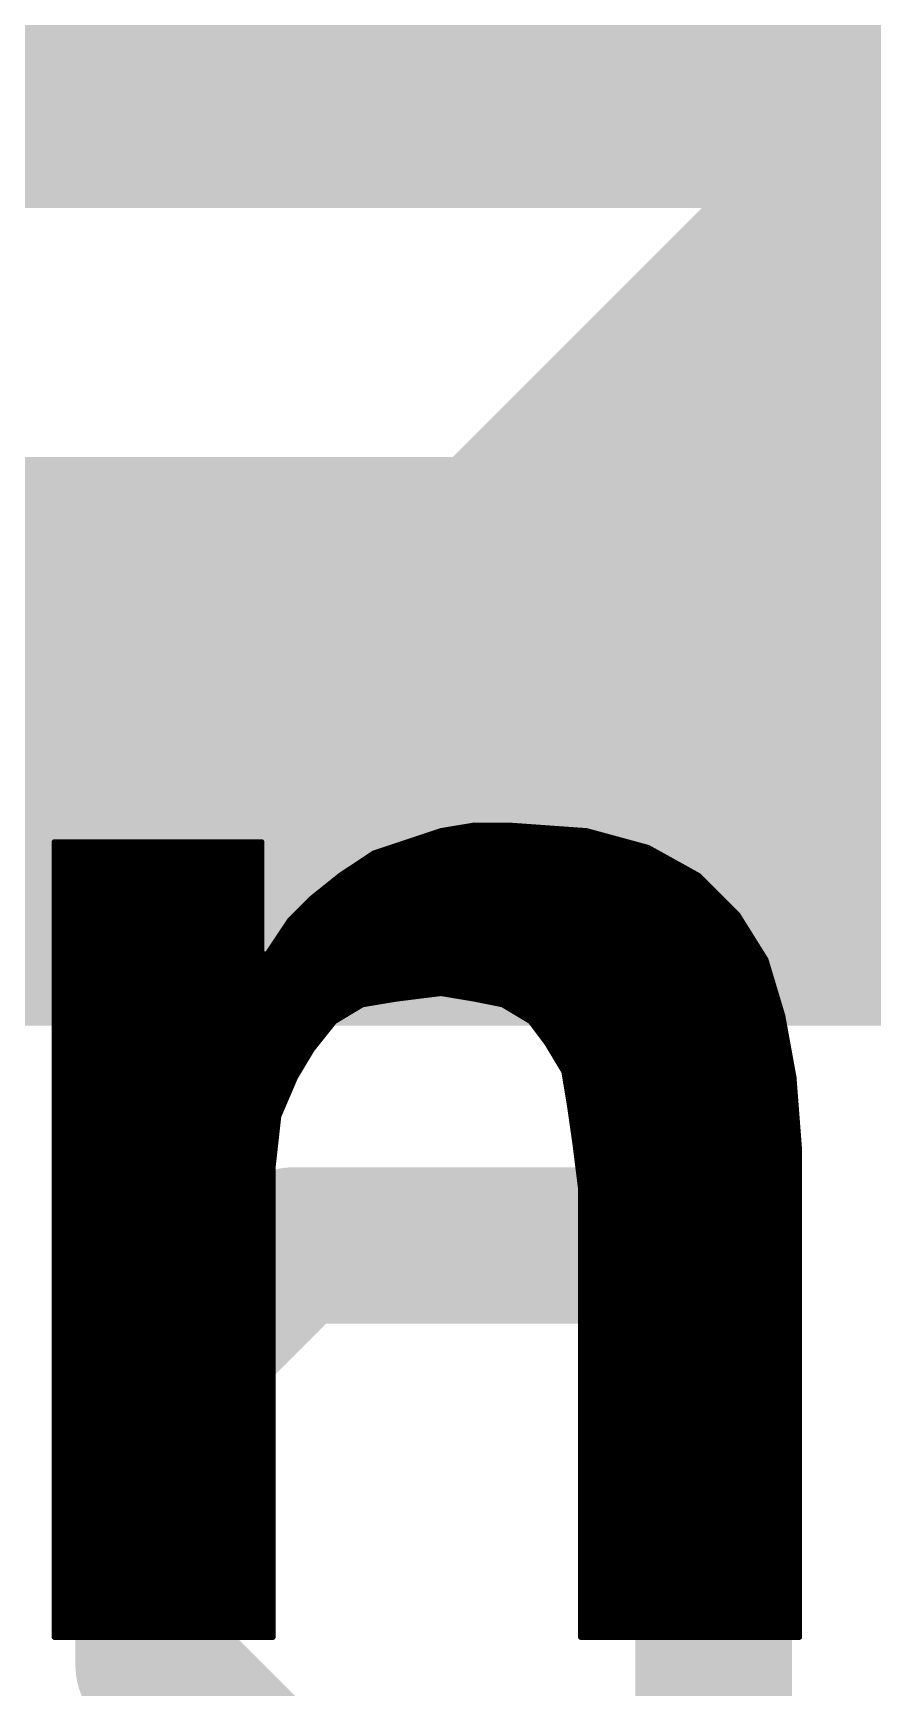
# Model space of a CAD drawing. Extents: x -27 to 80, y -18 to 25.
# Drawn here: x 26.98 to 28.479, y 7.199 to 10.155 of the extents above; entities that cross this region are included whole.
import ezdxf

# ---------------------------------------------------------------- set-up
doc = ezdxf.new("R2010")
doc.units = 0
for name, color, linetype in [('1', 12, 'CONTINUOUS'), ('16', 132, 'CONTINUOUS'), ('21', 41, 'CONTINUOUS'), ('22', 40, 'CONTINUOUS'), ('51', 53, 'CONTINUOUS')]:
    doc.layers.add(name, color=color, linetype=linetype)

msp = doc.modelspace()

# ---------------------------------------------------------------- linework, layer by layer
at = {"layer": '1', "const_width": 1.016}
msp.add_lwpolyline([(33.1, 8.89), (24.765, 8.89)], dxfattribs=at)
at = {"layer": '16', "const_width": 1.016}
for points in [[(30.48, 11.43), (27.94, 8.89)], [(27.94, 8.89), (21.59, 8.89)]]:
    msp.add_lwpolyline(points, dxfattribs=at)
at = {"layer": '16', "const_width": 0.508}
for points in [[(27.94, 8.636, 1), (27.94, 9.144)], [(27.7604, 9.0696, 1), (28.1196, 8.7104)]]:
    msp.add_lwpolyline(points, format="xyb", dxfattribs=at)
at = {"layer": '21', "const_width": 0.01}
for points in [[(27.648, 8.71), (27.708, 8.73)], [(27.678, 8.72), (28.0047, 8.72)], [(27.708, 8.73), (27.768, 8.74)], [(27.708, 8.73), (27.968, 8.73)], [(27.768, 8.74), (27.828, 8.74)], [(27.828, 8.74), (27.968, 8.73)], [(27.968, 8.73), (28.078, 8.7)], [(27.018, 8.71), (27.388, 8.71)], [(27.018, 8.53), (27.018, 8.71)], [(27.018, 8.7), (27.388, 8.7)], [(27.018, 8.69), (27.388, 8.69)], [(27.388, 8.71), (27.388, 8.51)], [(27.528, 8.65), (27.588, 8.69)], [(27.588, 8.69), (27.648, 8.71)], [(27.588, 8.69), (28.096, 8.69)], [(27.618, 8.7), (28.078, 8.7)], [(27.648, 8.71), (28.0413, 8.71)], [(28.078, 8.7), (28.168, 8.65)], [(27.018, 8.68), (27.388, 8.68)], [(27.018, 8.67), (27.388, 8.67)], [(27.018, 8.66), (27.388, 8.66)], [(27.543, 8.66), (28.15, 8.66)], [(27.558, 8.67), (28.132, 8.67)], [(27.573, 8.68), (28.114, 8.68)], [(27.018, 8.65), (27.388, 8.65)], [(27.018, 8.64), (27.388, 8.64)], [(27.018, 8.63), (27.388, 8.63)], [(27.478, 8.61), (27.528, 8.65)], [(27.503, 8.63), (28.188, 8.63)], [(27.5155, 8.64), (28.178, 8.64)], [(27.528, 8.65), (28.168, 8.65)], [(28.168, 8.65), (28.238, 8.58)], [(27.018, 8.62), (27.388, 8.62)], [(27.018, 8.61), (27.388, 8.61)], [(27.018, 8.6), (27.388, 8.6)], [(27.438, 8.57), (27.478, 8.61)], [(27.468, 8.6), (28.218, 8.6)], [(27.478, 8.61), (28.208, 8.61)], [(27.4905, 8.62), (28.198, 8.62)], [(27.018, 8.59), (27.388, 8.59)], [(27.018, 8.58), (27.388, 8.58)], [(27.018, 8.57), (27.388, 8.57)], [(27.398, 8.51), (27.438, 8.57)], [(27.438, 8.57), (28.2443, 8.57)], [(27.448, 8.58), (28.238, 8.58)], [(27.458, 8.59), (28.228, 8.59)], [(28.238, 8.58), (28.288, 8.5)], [(27.018, 8.56), (27.388, 8.56)], [(27.018, 8.55), (27.388, 8.55)], [(27.018, 8.54), (27.388, 8.54)], [(27.418, 8.54), (28.263, 8.54)], [(27.4247, 8.55), (28.2568, 8.55)], [(27.4313, 8.56), (28.2505, 8.56)], [(27.018, 7.29), (27.018, 8.53)], [(27.018, 8.53), (27.388, 8.53)], [(27.018, 8.52), (27.388, 8.52)], [(27.018, 8.51), (27.388, 8.51)], [(27.388, 8.51), (27.398, 8.51)], [(27.398, 8.51), (28.2818, 8.51)], [(27.4047, 8.52), (28.2755, 8.52)], [(27.4113, 8.53), (28.2693, 8.53)], [(27.018, 8.5), (28.288, 8.5)], [(27.018, 8.49), (28.291, 8.49)], [(27.018, 8.48), (28.294, 8.48)], [(28.288, 8.5), (28.318, 8.4)], [(27.018, 8.47), (28.297, 8.47)], [(27.018, 8.46), (28.3, 8.46)], [(27.018, 8.45), (28.303, 8.45)], [(27.018, 8.44), (28.306, 8.44)], [(27.018, 8.43), (27.628, 8.43)], [(27.018, 8.42), (27.568, 8.42)], [(27.568, 8.42), (27.518, 8.39)], [(27.628, 8.43), (27.568, 8.42)], [(27.708, 8.44), (27.628, 8.43)], [(27.768, 8.43), (27.708, 8.44)], [(27.818, 8.42), (27.768, 8.43)], [(27.768, 8.43), (28.309, 8.43)], [(27.868, 8.39), (27.818, 8.42)], [(27.818, 8.42), (28.312, 8.42)], [(27.018, 8.41), (27.5513, 8.41)], [(27.018, 8.4), (27.5347, 8.4)], [(27.018, 8.39), (27.518, 8.39)], [(27.518, 8.39), (27.478, 8.34)], [(27.8347, 8.41), (28.315, 8.41)], [(27.8513, 8.4), (28.318, 8.4)], [(27.898, 8.35), (27.868, 8.39)], [(27.868, 8.39), (28.3198, 8.39)], [(28.318, 8.4), (28.338, 8.29)], [(27.018, 8.38), (27.51, 8.38)], [(27.018, 8.37), (27.502, 8.37)], [(27.018, 8.36), (27.494, 8.36)], [(27.8755, 8.38), (28.3216, 8.38)], [(27.883, 8.37), (28.3235, 8.37)], [(27.8905, 8.36), (28.3253, 8.36)], [(27.018, 8.35), (27.486, 8.35)], [(27.018, 8.34), (27.478, 8.34)], [(27.478, 8.34), (27.448, 8.29)], [(27.928, 8.3), (27.898, 8.35)], [(27.898, 8.35), (28.3271, 8.35)], [(27.904, 8.34), (28.3289, 8.34)], [(27.018, 8.33), (27.472, 8.33)], [(27.018, 8.32), (27.466, 8.32)], [(27.018, 8.31), (27.46, 8.31)], [(27.91, 8.33), (28.3307, 8.33)], [(27.916, 8.32), (28.3325, 8.32)], [(27.922, 8.31), (28.3344, 8.31)], [(27.018, 8.3), (27.454, 8.3)], [(27.018, 8.29), (27.448, 8.29)], [(27.018, 8.28), (27.4437, 8.28)], [(27.448, 8.29), (27.418, 8.22)], [(27.938, 8.24), (27.928, 8.3)], [(27.928, 8.3), (28.3362, 8.3)], [(27.9297, 8.29), (28.338, 8.29)], [(27.9313, 8.28), (28.3388, 8.28)], [(28.338, 8.29), (28.348, 8.16)], [(27.018, 8.27), (27.4394, 8.27)], [(27.018, 8.26), (27.4351, 8.26)], [(27.018, 8.25), (27.4309, 8.25)], [(27.933, 8.27), (28.3395, 8.27)], [(27.9347, 8.26), (28.3403, 8.26)], [(27.9363, 8.25), (28.3411, 8.25)], [(27.018, 8.24), (27.4266, 8.24)], [(27.018, 8.23), (27.4223, 8.23)], [(27.018, 8.22), (27.418, 8.22)], [(27.418, 8.22), (27.408, 8.13)], [(27.948, 8.17), (27.938, 8.24)], [(27.938, 8.24), (28.3418, 8.24)], [(27.9394, 8.23), (28.3426, 8.23)], [(27.9409, 8.22), (28.3434, 8.22)], [(27.018, 8.21), (27.4169, 8.21)], [(27.018, 8.2), (27.4158, 8.2)], [(27.018, 8.19), (27.4147, 8.19)], [(27.9423, 8.21), (28.3442, 8.21)], [(27.9437, 8.2), (28.3449, 8.2)], [(27.9451, 8.19), (28.3457, 8.19)], [(27.018, 8.18), (27.4136, 8.18)], [(27.018, 8.17), (27.4124, 8.17)], [(27.018, 8.16), (27.4113, 8.16)], [(27.9466, 8.18), (28.3465, 8.18)], [(27.958, 8.09), (27.948, 8.17)], [(27.948, 8.17), (28.3472, 8.17)], [(27.9493, 8.16), (28.348, 8.16)], [(28.348, 8.16), (28.348, 7.29)], [(27.018, 8.15), (27.4102, 8.15)], [(27.018, 8.14), (27.4091, 8.14)], [(27.018, 8.13), (27.408, 8.13)], [(27.408, 8.13), (27.408, 7.29)], [(27.9505, 8.15), (28.348, 8.15)], [(27.9518, 8.14), (28.348, 8.14)], [(27.953, 8.13), (28.348, 8.13)], [(27.018, 8.12), (27.408, 8.12)], [(27.018, 8.11), (27.408, 8.11)], [(27.018, 8.1), (27.408, 8.1)], [(27.9543, 8.12), (28.348, 8.12)], [(27.9555, 8.11), (28.348, 8.11)], [(27.9568, 8.1), (28.348, 8.1)], [(27.018, 8.09), (27.408, 8.09)], [(27.018, 8.08), (27.408, 8.08)], [(27.018, 8.07), (27.408, 8.07)], [(27.958, 7.29), (27.958, 8.09)], [(27.958, 8.09), (28.348, 8.09)], [(27.958, 8.08), (28.348, 8.08)], [(27.958, 8.07), (28.348, 8.07)], [(27.018, 8.06), (27.408, 8.06)], [(27.018, 8.05), (27.408, 8.05)], [(27.018, 8.04), (27.408, 8.04)], [(27.958, 8.06), (28.348, 8.06)], [(27.958, 8.05), (28.348, 8.05)], [(27.958, 8.04), (28.348, 8.04)], [(27.018, 8.03), (27.408, 8.03)], [(27.018, 8.02), (27.408, 8.02)], [(27.018, 8.01), (27.408, 8.01)], [(27.958, 8.03), (28.348, 8.03)], [(27.958, 8.02), (28.348, 8.02)], [(27.958, 8.01), (28.348, 8.01)], [(27.018, 8), (27.408, 8)], [(27.018, 7.99), (27.408, 7.99)], [(27.018, 7.98), (27.408, 7.98)], [(27.958, 8), (28.348, 8)], [(27.958, 7.99), (28.348, 7.99)], [(27.958, 7.98), (28.348, 7.98)], [(27.018, 7.97), (27.408, 7.97)], [(27.018, 7.96), (27.408, 7.96)], [(27.018, 7.95), (27.408, 7.95)], [(27.958, 7.97), (28.348, 7.97)], [(27.958, 7.96), (28.348, 7.96)], [(27.958, 7.95), (28.348, 7.95)], [(27.018, 7.94), (27.408, 7.94)], [(27.018, 7.93), (27.408, 7.93)], [(27.018, 7.92), (27.408, 7.92)], [(27.958, 7.94), (28.348, 7.94)], [(27.958, 7.93), (28.348, 7.93)], [(27.958, 7.92), (28.348, 7.92)], [(27.018, 7.91), (27.408, 7.91)], [(27.018, 7.9), (27.408, 7.9)], [(27.018, 7.89), (27.408, 7.89)], [(27.958, 7.91), (28.348, 7.91)], [(27.958, 7.9), (28.348, 7.9)], [(27.958, 7.89), (28.348, 7.89)], [(27.018, 7.88), (27.408, 7.88)], [(27.018, 7.87), (27.408, 7.87)], [(27.018, 7.86), (27.408, 7.86)], [(27.958, 7.88), (28.348, 7.88)], [(27.958, 7.87), (28.348, 7.87)], [(27.958, 7.86), (28.348, 7.86)], [(27.018, 7.85), (27.408, 7.85)], [(27.018, 7.84), (27.408, 7.84)], [(27.018, 7.83), (27.408, 7.83)], [(27.958, 7.85), (28.348, 7.85)], [(27.958, 7.84), (28.348, 7.84)], [(27.958, 7.83), (28.348, 7.83)], [(27.018, 7.82), (27.408, 7.82)], [(27.018, 7.81), (27.408, 7.81)], [(27.018, 7.8), (27.408, 7.8)], [(27.958, 7.82), (28.348, 7.82)], [(27.958, 7.81), (28.348, 7.81)], [(27.958, 7.8), (28.348, 7.8)], [(27.018, 7.79), (27.408, 7.79)], [(27.018, 7.78), (27.408, 7.78)], [(27.018, 7.77), (27.408, 7.77)], [(27.958, 7.79), (28.348, 7.79)], [(27.958, 7.78), (28.348, 7.78)], [(27.958, 7.77), (28.348, 7.77)], [(27.018, 7.76), (27.408, 7.76)], [(27.018, 7.75), (27.408, 7.75)], [(27.018, 7.74), (27.408, 7.74)], [(27.958, 7.76), (28.348, 7.76)], [(27.958, 7.75), (28.348, 7.75)], [(27.958, 7.74), (28.348, 7.74)], [(27.018, 7.73), (27.408, 7.73)], [(27.018, 7.72), (27.408, 7.72)], [(27.018, 7.71), (27.408, 7.71)], [(27.958, 7.73), (28.348, 7.73)], [(27.958, 7.72), (28.348, 7.72)], [(27.958, 7.71), (28.348, 7.71)], [(27.018, 7.7), (27.408, 7.7)], [(27.018, 7.69), (27.408, 7.69)], [(27.018, 7.68), (27.408, 7.68)], [(27.958, 7.7), (28.348, 7.7)], [(27.958, 7.69), (28.348, 7.69)], [(27.958, 7.68), (28.348, 7.68)], [(27.018, 7.67), (27.408, 7.67)], [(27.018, 7.66), (27.408, 7.66)], [(27.958, 7.67), (28.348, 7.67)], [(27.958, 7.66), (28.348, 7.66)], [(27.018, 7.65), (27.408, 7.65)], [(27.018, 7.64), (27.408, 7.64)], [(27.018, 7.63), (27.408, 7.63)], [(27.958, 7.65), (28.348, 7.65)], [(27.958, 7.64), (28.348, 7.64)], [(27.958, 7.63), (28.348, 7.63)], [(27.018, 7.62), (27.408, 7.62)], [(27.018, 7.61), (27.408, 7.61)], [(27.018, 7.6), (27.408, 7.6)], [(27.958, 7.62), (28.348, 7.62)], [(27.958, 7.61), (28.348, 7.61)], [(27.958, 7.6), (28.348, 7.6)], [(27.018, 7.59), (27.408, 7.59)], [(27.018, 7.58), (27.408, 7.58)], [(27.018, 7.57), (27.408, 7.57)], [(27.958, 7.59), (28.348, 7.59)], [(27.958, 7.58), (28.348, 7.58)], [(27.958, 7.57), (28.348, 7.57)], [(27.018, 7.56), (27.408, 7.56)], [(27.018, 7.55), (27.408, 7.55)], [(27.018, 7.54), (27.408, 7.54)], [(27.958, 7.56), (28.348, 7.56)], [(27.958, 7.55), (28.348, 7.55)], [(27.958, 7.54), (28.348, 7.54)], [(27.018, 7.53), (27.408, 7.53)], [(27.018, 7.52), (27.408, 7.52)], [(27.018, 7.51), (27.408, 7.51)], [(27.958, 7.53), (28.348, 7.53)], [(27.958, 7.52), (28.348, 7.52)], [(27.958, 7.51), (28.348, 7.51)], [(27.018, 7.5), (27.408, 7.5)], [(27.018, 7.49), (27.408, 7.49)], [(27.018, 7.48), (27.408, 7.48)], [(27.958, 7.5), (28.348, 7.5)], [(27.958, 7.49), (28.348, 7.49)], [(27.958, 7.48), (28.348, 7.48)], [(27.018, 7.47), (27.408, 7.47)], [(27.018, 7.46), (27.408, 7.46)], [(27.018, 7.45), (27.408, 7.45)], [(27.958, 7.47), (28.348, 7.47)], [(27.958, 7.46), (28.348, 7.46)], [(27.958, 7.45), (28.348, 7.45)], [(27.018, 7.44), (27.408, 7.44)], [(27.018, 7.43), (27.408, 7.43)], [(27.018, 7.42), (27.408, 7.42)], [(27.958, 7.44), (28.348, 7.44)], [(27.958, 7.43), (28.348, 7.43)], [(27.958, 7.42), (28.348, 7.42)], [(27.018, 7.41), (27.408, 7.41)], [(27.018, 7.4), (27.408, 7.4)], [(27.018, 7.39), (27.408, 7.39)], [(27.958, 7.41), (28.348, 7.41)], [(27.958, 7.4), (28.348, 7.4)], [(27.958, 7.39), (28.348, 7.39)], [(27.018, 7.38), (27.408, 7.38)], [(27.018, 7.37), (27.408, 7.37)], [(27.018, 7.36), (27.408, 7.36)], [(27.958, 7.38), (28.348, 7.38)], [(27.958, 7.37), (28.348, 7.37)], [(27.958, 7.36), (28.348, 7.36)], [(27.018, 7.35), (27.408, 7.35)], [(27.018, 7.34), (27.408, 7.34)], [(27.018, 7.33), (27.408, 7.33)], [(27.958, 7.35), (28.348, 7.35)], [(27.958, 7.34), (28.348, 7.34)], [(27.958, 7.33), (28.348, 7.33)], [(27.018, 7.32), (27.408, 7.32)], [(27.018, 7.31), (27.408, 7.31)], [(27.018, 7.3), (27.408, 7.3)], [(27.958, 7.32), (28.348, 7.32)], [(27.958, 7.31), (28.348, 7.31)], [(27.958, 7.3), (28.348, 7.3)], [(27.408, 7.29), (27.018, 7.29)], [(27.018, 7.29), (27.408, 7.29)], [(28.348, 7.29), (27.958, 7.29)], [(27.958, 7.29), (28.348, 7.29)]]:
    msp.add_lwpolyline(points, dxfattribs=at)
at = {"layer": '21', "const_width": 0.005}
for points in [[(27.678, 8.7225, 1), (27.678, 8.7175)], [(27.7076, 8.7325, 1), (27.7084, 8.7275)], [(27.708, 8.7325, 1), (27.708, 8.7275)], [(27.7088, 8.7276, 1), (27.7072, 8.7324)], [(27.768, 8.7425, 1), (27.768, 8.7375)], [(27.7684, 8.7375, 1), (27.7676, 8.7425)], [(27.8282, 8.7425, 1), (27.8278, 8.7375)], [(27.828, 8.7375, 1), (27.828, 8.7425)], [(27.9687, 8.7324, 1), (27.9673, 8.7276)], [(27.9678, 8.7275, 1), (27.9682, 8.7325)], [(27.968, 8.7275, 1), (27.968, 8.7325)], [(28.0047, 8.7175, 1), (28.0047, 8.7225)], [(27.018, 8.7125, 1), (27.018, 8.7075)], [(27.0205, 8.71, 1), (27.0155, 8.71)], [(27.018, 8.7025, 1), (27.018, 8.6975)], [(27.018, 8.6925, 1), (27.018, 8.6875)], [(27.3905, 8.71, 1), (27.3855, 8.71)], [(27.388, 8.7075, 1), (27.388, 8.7125)], [(27.388, 8.6975, 1), (27.388, 8.7025)], [(27.388, 8.6875, 1), (27.388, 8.6925)], [(27.588, 8.6925, 1), (27.588, 8.6875)], [(27.5872, 8.6924, 1), (27.5888, 8.6876)], [(27.5894, 8.6879, 1), (27.5866, 8.6921)], [(27.618, 8.7025, 1), (27.618, 8.6975)], [(27.648, 8.7125, 1), (27.648, 8.7075)], [(27.6472, 8.7124, 1), (27.6488, 8.7076)], [(27.6488, 8.7076, 1), (27.6472, 8.7124)], [(28.0413, 8.7075, 1), (28.0413, 8.7125)], [(28.0792, 8.7022, 1), (28.0768, 8.6978)], [(28.0773, 8.6976, 1), (28.0787, 8.7024)], [(28.078, 8.6975, 1), (28.078, 8.7025)], [(28.096, 8.6875, 1), (28.096, 8.6925)], [(27.018, 8.6825, 1), (27.018, 8.6775)], [(27.018, 8.6725, 1), (27.018, 8.6675)], [(27.018, 8.6625, 1), (27.018, 8.6575)], [(27.388, 8.6775, 1), (27.388, 8.6825)], [(27.388, 8.6675, 1), (27.388, 8.6725)], [(27.388, 8.6575, 1), (27.388, 8.6625)], [(27.543, 8.6625, 1), (27.543, 8.6575)], [(27.558, 8.6725, 1), (27.558, 8.6675)], [(27.573, 8.6825, 1), (27.573, 8.6775)], [(28.114, 8.6775, 1), (28.114, 8.6825)], [(28.132, 8.6675, 1), (28.132, 8.6725)], [(28.15, 8.6575, 1), (28.15, 8.6625)], [(27.018, 8.6525, 1), (27.018, 8.6475)], [(27.018, 8.6425, 1), (27.018, 8.6375)], [(27.018, 8.6325, 1), (27.018, 8.6275)], [(27.388, 8.6475, 1), (27.388, 8.6525)], [(27.388, 8.6375, 1), (27.388, 8.6425)], [(27.388, 8.6275, 1), (27.388, 8.6325)], [(27.503, 8.6325, 1), (27.503, 8.6275)], [(27.5155, 8.6425, 1), (27.5155, 8.6375)], [(27.528, 8.6525, 1), (27.528, 8.6475)], [(27.5266, 8.6521, 1), (27.5294, 8.6479)], [(27.5296, 8.648, 1), (27.5264, 8.652)], [(28.1698, 8.6518, 1), (28.1662, 8.6482)], [(28.1668, 8.6478, 1), (28.1692, 8.6522)], [(28.168, 8.6475, 1), (28.168, 8.6525)], [(28.178, 8.6375, 1), (28.178, 8.6425)], [(28.188, 8.6275, 1), (28.188, 8.6325)], [(27.018, 8.6225, 1), (27.018, 8.6175)], [(27.018, 8.6125, 1), (27.018, 8.6075)], [(27.018, 8.6025, 1), (27.018, 8.5975)], [(27.388, 8.6175, 1), (27.388, 8.6225)], [(27.388, 8.6075, 1), (27.388, 8.6125)], [(27.388, 8.5975, 1), (27.388, 8.6025)], [(27.468, 8.6025, 1), (27.468, 8.5975)], [(27.4764, 8.612, 1), (27.4796, 8.608)], [(27.478, 8.6125, 1), (27.478, 8.6075)], [(27.4798, 8.6082, 1), (27.4762, 8.6118)], [(27.4905, 8.6225, 1), (27.4905, 8.6175)], [(28.198, 8.6175, 1), (28.198, 8.6225)], [(28.208, 8.6075, 1), (28.208, 8.6125)], [(28.218, 8.5975, 1), (28.218, 8.6025)], [(27.018, 8.5925, 1), (27.018, 8.5875)], [(27.018, 8.5825, 1), (27.018, 8.5775)], [(27.018, 8.5725, 1), (27.018, 8.5675)], [(27.388, 8.5875, 1), (27.388, 8.5925)], [(27.388, 8.5775, 1), (27.388, 8.5825)], [(27.388, 8.5675, 1), (27.388, 8.5725)], [(27.438, 8.5725, 1), (27.438, 8.5675)], [(27.4362, 8.5718, 1), (27.4398, 8.5682)], [(27.4401, 8.5686, 1), (27.4359, 8.5714)], [(27.448, 8.5825, 1), (27.448, 8.5775)], [(27.458, 8.5925, 1), (27.458, 8.5875)], [(28.228, 8.5875, 1), (28.228, 8.5925)], [(28.2401, 8.5813, 1), (28.2359, 8.5787)], [(28.2362, 8.5782, 1), (28.2398, 8.5818)], [(28.238, 8.5775, 1), (28.238, 8.5825)], [(28.2443, 8.5675, 1), (28.2443, 8.5725)], [(27.018, 8.5625, 1), (27.018, 8.5575)], [(27.018, 8.5525, 1), (27.018, 8.5475)], [(27.018, 8.5425, 1), (27.018, 8.5375)], [(27.388, 8.5575, 1), (27.388, 8.5625)], [(27.388, 8.5475, 1), (27.388, 8.5525)], [(27.388, 8.5375, 1), (27.388, 8.5425)], [(27.418, 8.5425, 1), (27.418, 8.5375)], [(27.4247, 8.5525, 1), (27.4247, 8.5475)], [(27.4313, 8.5625, 1), (27.4313, 8.5575)], [(28.2505, 8.5575, 1), (28.2505, 8.5625)], [(28.2568, 8.5475, 1), (28.2568, 8.5525)], [(28.263, 8.5375, 1), (28.263, 8.5425)], [(27.0205, 8.53, 1), (27.0155, 8.53)], [(27.018, 8.5325, 1), (27.018, 8.5275)], [(27.0155, 8.53, 1), (27.0205, 8.53)], [(27.018, 8.5225, 1), (27.018, 8.5175)], [(27.018, 8.5125, 1), (27.018, 8.5075)], [(27.388, 8.5125, 1), (27.388, 8.5075)], [(27.3855, 8.51, 1), (27.3905, 8.51)], [(27.388, 8.5275, 1), (27.388, 8.5325)], [(27.388, 8.5175, 1), (27.388, 8.5225)], [(27.388, 8.5075, 1), (27.388, 8.5125)], [(27.398, 8.5125, 1), (27.398, 8.5075)], [(27.3959, 8.5114, 1), (27.4001, 8.5086)], [(27.398, 8.5075, 1), (27.398, 8.5125)], [(27.4047, 8.5225, 1), (27.4047, 8.5175)], [(27.4113, 8.5325, 1), (27.4113, 8.5275)], [(28.2693, 8.5275, 1), (28.2693, 8.5325)], [(28.2755, 8.5175, 1), (28.2755, 8.5225)], [(28.2818, 8.5075, 1), (28.2818, 8.5125)], [(27.018, 8.5025, 1), (27.018, 8.4975)], [(27.018, 8.4925, 1), (27.018, 8.4875)], [(27.018, 8.4825, 1), (27.018, 8.4775)], [(28.2904, 8.5007, 1), (28.2856, 8.4993)], [(28.2859, 8.4987, 1), (28.2901, 8.5013)], [(28.288, 8.4975, 1), (28.288, 8.5025)], [(28.291, 8.4875, 1), (28.291, 8.4925)], [(28.294, 8.4775, 1), (28.294, 8.4825)], [(27.018, 8.4725, 1), (27.018, 8.4675)], [(27.018, 8.4625, 1), (27.018, 8.4575)], [(27.018, 8.4525, 1), (27.018, 8.4475)], [(28.297, 8.4675, 1), (28.297, 8.4725)], [(28.3, 8.4575, 1), (28.3, 8.4625)], [(28.303, 8.4475, 1), (28.303, 8.4525)], [(27.018, 8.4425, 1), (27.018, 8.4375)], [(27.018, 8.4325, 1), (27.018, 8.4275)], [(27.018, 8.4225, 1), (27.018, 8.4175)], [(27.5676, 8.4225, 1), (27.5684, 8.4175)], [(27.5693, 8.4179, 1), (27.5667, 8.4221)], [(27.568, 8.4175, 1), (27.568, 8.4225)], [(27.6277, 8.4325, 1), (27.6283, 8.4275)], [(27.6284, 8.4275, 1), (27.6276, 8.4325)], [(27.628, 8.4275, 1), (27.628, 8.4325)], [(27.7084, 8.4425, 1), (27.7076, 8.4375)], [(27.7083, 8.4375, 1), (27.7077, 8.4425)], [(27.7685, 8.4325, 1), (27.7675, 8.4275)], [(27.768, 8.4325, 1), (27.768, 8.4275)], [(27.7676, 8.4275, 1), (27.7684, 8.4325)], [(27.8193, 8.4221, 1), (27.8167, 8.4179)], [(27.818, 8.4225, 1), (27.818, 8.4175)], [(27.8175, 8.4175, 1), (27.8185, 8.4225)], [(28.306, 8.4375, 1), (28.306, 8.4425)], [(28.309, 8.4275, 1), (28.309, 8.4325)], [(28.312, 8.4175, 1), (28.312, 8.4225)], [(27.018, 8.4125, 1), (27.018, 8.4075)], [(27.018, 8.4025, 1), (27.018, 8.3975)], [(27.018, 8.3925, 1), (27.018, 8.3875)], [(27.5167, 8.3921, 1), (27.5193, 8.3879)], [(27.52, 8.3884, 1), (27.516, 8.3916)], [(27.518, 8.3875, 1), (27.518, 8.3925)], [(27.5347, 8.3975, 1), (27.5347, 8.4025)], [(27.5513, 8.4075, 1), (27.5513, 8.4125)], [(27.8347, 8.4125, 1), (27.8347, 8.4075)], [(27.8513, 8.4025, 1), (27.8513, 8.3975)], [(27.87, 8.3915, 1), (27.866, 8.3885)], [(27.868, 8.3925, 1), (27.868, 8.3875)], [(27.8667, 8.3879, 1), (27.8693, 8.3921)], [(28.315, 8.4075, 1), (28.315, 8.4125)], [(28.3205, 8.4004, 1), (28.3155, 8.3996)], [(28.3156, 8.3993, 1), (28.3204, 8.4007)], [(28.318, 8.3975, 1), (28.318, 8.4025)], [(28.3198, 8.3875, 1), (28.3198, 8.3925)], [(27.018, 8.3825, 1), (27.018, 8.3775)], [(27.018, 8.3725, 1), (27.018, 8.3675)], [(27.018, 8.3625, 1), (27.018, 8.3575)], [(27.494, 8.3575, 1), (27.494, 8.3625)], [(27.502, 8.3675, 1), (27.502, 8.3725)], [(27.51, 8.3775, 1), (27.51, 8.3825)], [(27.8755, 8.3825, 1), (27.8755, 8.3775)], [(27.883, 8.3725, 1), (27.883, 8.3675)], [(27.8905, 8.3625, 1), (27.8905, 8.3575)], [(28.3216, 8.3775, 1), (28.3216, 8.3825)], [(28.3235, 8.3675, 1), (28.3235, 8.3725)], [(28.3253, 8.3575, 1), (28.3253, 8.3625)], [(27.018, 8.3525, 1), (27.018, 8.3475)], [(27.018, 8.3425, 1), (27.018, 8.3375)], [(27.476, 8.3416, 1), (27.48, 8.3384)], [(27.4801, 8.3387, 1), (27.4759, 8.3413)], [(27.478, 8.3375, 1), (27.478, 8.3425)], [(27.486, 8.3475, 1), (27.486, 8.3525)], [(27.9001, 8.3513, 1), (27.8959, 8.3487)], [(27.898, 8.3525, 1), (27.898, 8.3475)], [(27.896, 8.3485, 1), (27.9, 8.3515)], [(27.904, 8.3425, 1), (27.904, 8.3375)], [(28.3271, 8.3475, 1), (28.3271, 8.3525)], [(28.3289, 8.3375, 1), (28.3289, 8.3425)], [(27.018, 8.3325, 1), (27.018, 8.3275)], [(27.018, 8.3225, 1), (27.018, 8.3175)], [(27.018, 8.3125, 1), (27.018, 8.3075)], [(27.46, 8.3075, 1), (27.46, 8.3125)], [(27.466, 8.3175, 1), (27.466, 8.3225)], [(27.472, 8.3275, 1), (27.472, 8.3325)], [(27.91, 8.3325, 1), (27.91, 8.3275)], [(27.916, 8.3225, 1), (27.916, 8.3175)], [(27.922, 8.3125, 1), (27.922, 8.3075)], [(28.3307, 8.3275, 1), (28.3307, 8.3325)], [(28.3325, 8.3175, 1), (28.3325, 8.3225)], [(28.3344, 8.3075, 1), (28.3344, 8.3125)], [(27.018, 8.3025, 1), (27.018, 8.2975)], [(27.018, 8.2925, 1), (27.018, 8.2875)], [(27.018, 8.2825, 1), (27.018, 8.2775)], [(27.4437, 8.2775, 1), (27.4437, 8.2825)], [(27.4459, 8.2913, 1), (27.4501, 8.2887)], [(27.4503, 8.289, 1), (27.4457, 8.291)], [(27.448, 8.2875, 1), (27.448, 8.2925)], [(27.454, 8.2975, 1), (27.454, 8.3025)], [(27.9305, 8.3004, 1), (27.9255, 8.2996)], [(27.928, 8.3025, 1), (27.928, 8.2975)], [(27.9259, 8.2987, 1), (27.9301, 8.3013)], [(27.9297, 8.2925, 1), (27.9297, 8.2875)], [(27.9313, 8.2825, 1), (27.9313, 8.2775)], [(28.3405, 8.2902, 1), (28.3355, 8.2898)], [(28.3355, 8.2896, 1), (28.3405, 8.2904)], [(28.3362, 8.2975, 1), (28.3362, 8.3025)], [(28.338, 8.2875, 1), (28.338, 8.2925)], [(28.3388, 8.2775, 1), (28.3388, 8.2825)], [(27.018, 8.2725, 1), (27.018, 8.2675)], [(27.018, 8.2625, 1), (27.018, 8.2575)], [(27.018, 8.2525, 1), (27.018, 8.2475)], [(27.4309, 8.2475, 1), (27.4309, 8.2525)], [(27.4351, 8.2575, 1), (27.4351, 8.2625)], [(27.4394, 8.2675, 1), (27.4394, 8.2725)], [(27.933, 8.2725, 1), (27.933, 8.2675)], [(27.9347, 8.2625, 1), (27.9347, 8.2575)], [(27.9363, 8.2525, 1), (27.9363, 8.2475)], [(28.3395, 8.2675, 1), (28.3395, 8.2725)], [(28.3403, 8.2575, 1), (28.3403, 8.2625)], [(28.3411, 8.2475, 1), (28.3411, 8.2525)], [(27.018, 8.2425, 1), (27.018, 8.2375)], [(27.018, 8.2325, 1), (27.018, 8.2275)], [(27.018, 8.2225, 1), (27.018, 8.2175)], [(27.4205, 8.2197, 1), (27.4155, 8.2203)], [(27.4157, 8.221, 1), (27.4203, 8.219)], [(27.418, 8.2175, 1), (27.418, 8.2225)], [(27.4223, 8.2275, 1), (27.4223, 8.2325)], [(27.4266, 8.2375, 1), (27.4266, 8.2425)], [(27.9405, 8.2404, 1), (27.9355, 8.2396)], [(27.938, 8.2425, 1), (27.938, 8.2375)], [(27.9355, 8.2396, 1), (27.9405, 8.2404)], [(27.9394, 8.2325, 1), (27.9394, 8.2275)], [(27.9409, 8.2225, 1), (27.9409, 8.2175)], [(28.3418, 8.2375, 1), (28.3418, 8.2425)], [(28.3426, 8.2275, 1), (28.3426, 8.2325)], [(28.3434, 8.2175, 1), (28.3434, 8.2225)], [(27.018, 8.2125, 1), (27.018, 8.2075)], [(27.018, 8.2025, 1), (27.018, 8.1975)], [(27.018, 8.1925, 1), (27.018, 8.1875)], [(27.4147, 8.1875, 1), (27.4147, 8.1925)], [(27.4158, 8.1975, 1), (27.4158, 8.2025)], [(27.4169, 8.2075, 1), (27.4169, 8.2125)], [(27.9423, 8.2125, 1), (27.9423, 8.2075)], [(27.9437, 8.2025, 1), (27.9437, 8.1975)], [(27.9451, 8.1925, 1), (27.9451, 8.1875)], [(28.3442, 8.2075, 1), (28.3442, 8.2125)], [(28.3449, 8.1975, 1), (28.3449, 8.2025)], [(28.3457, 8.1875, 1), (28.3457, 8.1925)], [(27.018, 8.1825, 1), (27.018, 8.1775)], [(27.018, 8.1725, 1), (27.018, 8.1675)], [(27.018, 8.1625, 1), (27.018, 8.1575)], [(27.4113, 8.1575, 1), (27.4113, 8.1625)], [(27.4124, 8.1675, 1), (27.4124, 8.1725)], [(27.4136, 8.1775, 1), (27.4136, 8.1825)], [(27.9466, 8.1825, 1), (27.9466, 8.1775)], [(27.9505, 8.1703, 1), (27.9455, 8.1697)], [(27.948, 8.1725, 1), (27.948, 8.1675)], [(27.9455, 8.1696, 1), (27.9505, 8.1704)], [(27.9493, 8.1625, 1), (27.9493, 8.1575)], [(28.3505, 8.16, 1), (28.3455, 8.16)], [(28.3455, 8.1598, 1), (28.3505, 8.1602)], [(28.3465, 8.1775, 1), (28.3465, 8.1825)], [(28.3472, 8.1675, 1), (28.3472, 8.1725)], [(28.348, 8.1575, 1), (28.348, 8.1625)], [(27.018, 8.1525, 1), (27.018, 8.1475)], [(27.018, 8.1425, 1), (27.018, 8.1375)], [(27.018, 8.1325, 1), (27.018, 8.1275)], [(27.4105, 8.13, 1), (27.4055, 8.13)], [(27.4055, 8.1303, 1), (27.4105, 8.1297)], [(27.408, 8.1275, 1), (27.408, 8.1325)], [(27.4091, 8.1375, 1), (27.4091, 8.1425)], [(27.4102, 8.1475, 1), (27.4102, 8.1525)], [(27.9505, 8.1525, 1), (27.9505, 8.1475)], [(27.9518, 8.1425, 1), (27.9518, 8.1375)], [(27.953, 8.1325, 1), (27.953, 8.1275)], [(28.348, 8.1475, 1), (28.348, 8.1525)], [(28.348, 8.1375, 1), (28.348, 8.1425)], [(28.348, 8.1275, 1), (28.348, 8.1325)], [(27.018, 8.1225, 1), (27.018, 8.1175)], [(27.018, 8.1125, 1), (27.018, 8.1075)], [(27.018, 8.1025, 1), (27.018, 8.0975)], [(27.408, 8.1175, 1), (27.408, 8.1225)], [(27.408, 8.1075, 1), (27.408, 8.1125)], [(27.408, 8.0975, 1), (27.408, 8.1025)], [(27.9543, 8.1225, 1), (27.9543, 8.1175)], [(27.9555, 8.1125, 1), (27.9555, 8.1075)], [(27.9568, 8.1025, 1), (27.9568, 8.0975)], [(28.348, 8.1175, 1), (28.348, 8.1225)], [(28.348, 8.1075, 1), (28.348, 8.1125)], [(28.348, 8.0975, 1), (28.348, 8.1025)], [(27.018, 8.0925, 1), (27.018, 8.0875)], [(27.018, 8.0825, 1), (27.018, 8.0775)], [(27.018, 8.0725, 1), (27.018, 8.0675)], [(27.408, 8.0875, 1), (27.408, 8.0925)], [(27.408, 8.0775, 1), (27.408, 8.0825)], [(27.408, 8.0675, 1), (27.408, 8.0725)], [(27.9605, 8.09, 1), (27.9555, 8.09)], [(27.958, 8.0925, 1), (27.958, 8.0875)], [(27.9555, 8.0897, 1), (27.9605, 8.0903)], [(27.958, 8.0825, 1), (27.958, 8.0775)], [(27.958, 8.0725, 1), (27.958, 8.0675)], [(28.348, 8.0875, 1), (28.348, 8.0925)], [(28.348, 8.0775, 1), (28.348, 8.0825)], [(28.348, 8.0675, 1), (28.348, 8.0725)], [(27.018, 8.0625, 1), (27.018, 8.0575)], [(27.018, 8.0525, 1), (27.018, 8.0475)], [(27.018, 8.0425, 1), (27.018, 8.0375)], [(27.408, 8.0575, 1), (27.408, 8.0625)], [(27.408, 8.0475, 1), (27.408, 8.0525)], [(27.408, 8.0375, 1), (27.408, 8.0425)], [(27.958, 8.0625, 1), (27.958, 8.0575)], [(27.958, 8.0525, 1), (27.958, 8.0475)], [(27.958, 8.0425, 1), (27.958, 8.0375)], [(28.348, 8.0575, 1), (28.348, 8.0625)], [(28.348, 8.0475, 1), (28.348, 8.0525)], [(28.348, 8.0375, 1), (28.348, 8.0425)], [(27.018, 8.0325, 1), (27.018, 8.0275)], [(27.018, 8.0225, 1), (27.018, 8.0175)], [(27.018, 8.0125, 1), (27.018, 8.0075)], [(27.408, 8.0275, 1), (27.408, 8.0325)], [(27.408, 8.0175, 1), (27.408, 8.0225)], [(27.408, 8.0075, 1), (27.408, 8.0125)], [(27.958, 8.0325, 1), (27.958, 8.0275)], [(27.958, 8.0225, 1), (27.958, 8.0175)], [(27.958, 8.0125, 1), (27.958, 8.0075)], [(28.348, 8.0275, 1), (28.348, 8.0325)], [(28.348, 8.0175, 1), (28.348, 8.0225)], [(28.348, 8.0075, 1), (28.348, 8.0125)], [(27.018, 8.0025, 1), (27.018, 7.9975)], [(27.018, 7.9925, 1), (27.018, 7.9875)], [(27.018, 7.9825, 1), (27.018, 7.9775)], [(27.408, 7.9975, 1), (27.408, 8.0025)], [(27.408, 7.9875, 1), (27.408, 7.9925)], [(27.408, 7.9775, 1), (27.408, 7.9825)], [(27.958, 8.0025, 1), (27.958, 7.9975)], [(27.958, 7.9925, 1), (27.958, 7.9875)], [(27.958, 7.9825, 1), (27.958, 7.9775)], [(28.348, 7.9975, 1), (28.348, 8.0025)], [(28.348, 7.9875, 1), (28.348, 7.9925)], [(28.348, 7.9775, 1), (28.348, 7.9825)], [(27.018, 7.9725, 1), (27.018, 7.9675)], [(27.018, 7.9625, 1), (27.018, 7.9575)], [(27.018, 7.9525, 1), (27.018, 7.9475)], [(27.408, 7.9675, 1), (27.408, 7.9725)], [(27.408, 7.9575, 1), (27.408, 7.9625)], [(27.408, 7.9475, 1), (27.408, 7.9525)], [(27.958, 7.9725, 1), (27.958, 7.9675)], [(27.958, 7.9625, 1), (27.958, 7.9575)], [(27.958, 7.9525, 1), (27.958, 7.9475)], [(28.348, 7.9675, 1), (28.348, 7.9725)], [(28.348, 7.9575, 1), (28.348, 7.9625)], [(28.348, 7.9475, 1), (28.348, 7.9525)], [(27.018, 7.9425, 1), (27.018, 7.9375)], [(27.018, 7.9325, 1), (27.018, 7.9275)], [(27.018, 7.9225, 1), (27.018, 7.9175)], [(27.408, 7.9375, 1), (27.408, 7.9425)], [(27.408, 7.9275, 1), (27.408, 7.9325)], [(27.408, 7.9175, 1), (27.408, 7.9225)], [(27.958, 7.9425, 1), (27.958, 7.9375)], [(27.958, 7.9325, 1), (27.958, 7.9275)], [(27.958, 7.9225, 1), (27.958, 7.9175)], [(28.348, 7.9375, 1), (28.348, 7.9425)], [(28.348, 7.9275, 1), (28.348, 7.9325)], [(28.348, 7.9175, 1), (28.348, 7.9225)], [(27.018, 7.9125, 1), (27.018, 7.9075)], [(27.018, 7.9025, 1), (27.018, 7.8975)], [(27.018, 7.8925, 1), (27.018, 7.8875)], [(27.408, 7.9075, 1), (27.408, 7.9125)], [(27.408, 7.8975, 1), (27.408, 7.9025)], [(27.408, 7.8875, 1), (27.408, 7.8925)], [(27.958, 7.9125, 1), (27.958, 7.9075)], [(27.958, 7.9025, 1), (27.958, 7.8975)], [(27.958, 7.8925, 1), (27.958, 7.8875)], [(28.348, 7.9075, 1), (28.348, 7.9125)], [(28.348, 7.8975, 1), (28.348, 7.9025)], [(28.348, 7.8875, 1), (28.348, 7.8925)], [(27.018, 7.8825, 1), (27.018, 7.8775)], [(27.018, 7.8725, 1), (27.018, 7.8675)], [(27.018, 7.8625, 1), (27.018, 7.8575)], [(27.408, 7.8775, 1), (27.408, 7.8825)], [(27.408, 7.8675, 1), (27.408, 7.8725)], [(27.408, 7.8575, 1), (27.408, 7.8625)], [(27.958, 7.8825, 1), (27.958, 7.8775)], [(27.958, 7.8725, 1), (27.958, 7.8675)], [(27.958, 7.8625, 1), (27.958, 7.8575)], [(28.348, 7.8775, 1), (28.348, 7.8825)], [(28.348, 7.8675, 1), (28.348, 7.8725)], [(28.348, 7.8575, 1), (28.348, 7.8625)], [(27.018, 7.8525, 1), (27.018, 7.8475)], [(27.018, 7.8425, 1), (27.018, 7.8375)], [(27.018, 7.8325, 1), (27.018, 7.8275)], [(27.408, 7.8475, 1), (27.408, 7.8525)], [(27.408, 7.8375, 1), (27.408, 7.8425)], [(27.408, 7.8275, 1), (27.408, 7.8325)], [(27.958, 7.8525, 1), (27.958, 7.8475)], [(27.958, 7.8425, 1), (27.958, 7.8375)], [(27.958, 7.8325, 1), (27.958, 7.8275)], [(28.348, 7.8475, 1), (28.348, 7.8525)], [(28.348, 7.8375, 1), (28.348, 7.8425)], [(28.348, 7.8275, 1), (28.348, 7.8325)], [(27.018, 7.8225, 1), (27.018, 7.8175)], [(27.018, 7.8125, 1), (27.018, 7.8075)], [(27.018, 7.8025, 1), (27.018, 7.7975)], [(27.408, 7.8175, 1), (27.408, 7.8225)], [(27.408, 7.8075, 1), (27.408, 7.8125)], [(27.408, 7.7975, 1), (27.408, 7.8025)], [(27.958, 7.8225, 1), (27.958, 7.8175)], [(27.958, 7.8125, 1), (27.958, 7.8075)], [(27.958, 7.8025, 1), (27.958, 7.7975)], [(28.348, 7.8175, 1), (28.348, 7.8225)], [(28.348, 7.8075, 1), (28.348, 7.8125)], [(28.348, 7.7975, 1), (28.348, 7.8025)], [(27.018, 7.7925, 1), (27.018, 7.7875)], [(27.018, 7.7825, 1), (27.018, 7.7775)], [(27.018, 7.7725, 1), (27.018, 7.7675)], [(27.408, 7.7875, 1), (27.408, 7.7925)], [(27.408, 7.7775, 1), (27.408, 7.7825)], [(27.408, 7.7675, 1), (27.408, 7.7725)], [(27.958, 7.7925, 1), (27.958, 7.7875)], [(27.958, 7.7825, 1), (27.958, 7.7775)], [(27.958, 7.7725, 1), (27.958, 7.7675)], [(28.348, 7.7875, 1), (28.348, 7.7925)], [(28.348, 7.7775, 1), (28.348, 7.7825)], [(28.348, 7.7675, 1), (28.348, 7.7725)], [(27.018, 7.7625, 1), (27.018, 7.7575)], [(27.018, 7.7525, 1), (27.018, 7.7475)], [(27.018, 7.7425, 1), (27.018, 7.7375)], [(27.408, 7.7575, 1), (27.408, 7.7625)], [(27.408, 7.7475, 1), (27.408, 7.7525)], [(27.408, 7.7375, 1), (27.408, 7.7425)], [(27.958, 7.7625, 1), (27.958, 7.7575)], [(27.958, 7.7525, 1), (27.958, 7.7475)], [(27.958, 7.7425, 1), (27.958, 7.7375)], [(28.348, 7.7575, 1), (28.348, 7.7625)], [(28.348, 7.7475, 1), (28.348, 7.7525)], [(28.348, 7.7375, 1), (28.348, 7.7425)], [(27.018, 7.7325, 1), (27.018, 7.7275)], [(27.018, 7.7225, 1), (27.018, 7.7175)], [(27.018, 7.7125, 1), (27.018, 7.7075)], [(27.408, 7.7275, 1), (27.408, 7.7325)], [(27.408, 7.7175, 1), (27.408, 7.7225)], [(27.408, 7.7075, 1), (27.408, 7.7125)], [(27.958, 7.7325, 1), (27.958, 7.7275)], [(27.958, 7.7225, 1), (27.958, 7.7175)], [(27.958, 7.7125, 1), (27.958, 7.7075)], [(28.348, 7.7275, 1), (28.348, 7.7325)], [(28.348, 7.7175, 1), (28.348, 7.7225)], [(28.348, 7.7075, 1), (28.348, 7.7125)], [(27.018, 7.7025, 1), (27.018, 7.6975)], [(27.018, 7.6925, 1), (27.018, 7.6875)], [(27.018, 7.6825, 1), (27.018, 7.6775)], [(27.408, 7.6975, 1), (27.408, 7.7025)], [(27.408, 7.6875, 1), (27.408, 7.6925)], [(27.408, 7.6775, 1), (27.408, 7.6825)], [(27.958, 7.7025, 1), (27.958, 7.6975)], [(27.958, 7.6925, 1), (27.958, 7.6875)], [(27.958, 7.6825, 1), (27.958, 7.6775)], [(28.348, 7.6975, 1), (28.348, 7.7025)], [(28.348, 7.6875, 1), (28.348, 7.6925)], [(28.348, 7.6775, 1), (28.348, 7.6825)], [(27.018, 7.6725, 1), (27.018, 7.6675)], [(27.018, 7.6625, 1), (27.018, 7.6575)], [(27.408, 7.6675, 1), (27.408, 7.6725)], [(27.408, 7.6575, 1), (27.408, 7.6625)], [(27.958, 7.6725, 1), (27.958, 7.6675)], [(27.958, 7.6625, 1), (27.958, 7.6575)], [(28.348, 7.6675, 1), (28.348, 7.6725)], [(28.348, 7.6575, 1), (28.348, 7.6625)], [(27.018, 7.6525, 1), (27.018, 7.6475)], [(27.018, 7.6425, 1), (27.018, 7.6375)], [(27.018, 7.6325, 1), (27.018, 7.6275)], [(27.408, 7.6475, 1), (27.408, 7.6525)], [(27.408, 7.6375, 1), (27.408, 7.6425)], [(27.408, 7.6275, 1), (27.408, 7.6325)], [(27.958, 7.6525, 1), (27.958, 7.6475)], [(27.958, 7.6425, 1), (27.958, 7.6375)], [(27.958, 7.6325, 1), (27.958, 7.6275)], [(28.348, 7.6475, 1), (28.348, 7.6525)], [(28.348, 7.6375, 1), (28.348, 7.6425)], [(28.348, 7.6275, 1), (28.348, 7.6325)], [(27.018, 7.6225, 1), (27.018, 7.6175)], [(27.018, 7.6125, 1), (27.018, 7.6075)], [(27.018, 7.6025, 1), (27.018, 7.5975)], [(27.408, 7.6175, 1), (27.408, 7.6225)], [(27.408, 7.6075, 1), (27.408, 7.6125)], [(27.408, 7.5975, 1), (27.408, 7.6025)], [(27.958, 7.6225, 1), (27.958, 7.6175)], [(27.958, 7.6125, 1), (27.958, 7.6075)], [(27.958, 7.6025, 1), (27.958, 7.5975)], [(28.348, 7.6175, 1), (28.348, 7.6225)], [(28.348, 7.6075, 1), (28.348, 7.6125)], [(28.348, 7.5975, 1), (28.348, 7.6025)], [(27.018, 7.5925, 1), (27.018, 7.5875)], [(27.018, 7.5825, 1), (27.018, 7.5775)], [(27.018, 7.5725, 1), (27.018, 7.5675)], [(27.408, 7.5875, 1), (27.408, 7.5925)], [(27.408, 7.5775, 1), (27.408, 7.5825)], [(27.408, 7.5675, 1), (27.408, 7.5725)], [(27.958, 7.5925, 1), (27.958, 7.5875)], [(27.958, 7.5825, 1), (27.958, 7.5775)], [(27.958, 7.5725, 1), (27.958, 7.5675)], [(28.348, 7.5875, 1), (28.348, 7.5925)], [(28.348, 7.5775, 1), (28.348, 7.5825)], [(28.348, 7.5675, 1), (28.348, 7.5725)], [(27.018, 7.5625, 1), (27.018, 7.5575)], [(27.018, 7.5525, 1), (27.018, 7.5475)], [(27.018, 7.5425, 1), (27.018, 7.5375)], [(27.408, 7.5575, 1), (27.408, 7.5625)], [(27.408, 7.5475, 1), (27.408, 7.5525)], [(27.408, 7.5375, 1), (27.408, 7.5425)], [(27.958, 7.5625, 1), (27.958, 7.5575)], [(27.958, 7.5525, 1), (27.958, 7.5475)], [(27.958, 7.5425, 1), (27.958, 7.5375)], [(28.348, 7.5575, 1), (28.348, 7.5625)], [(28.348, 7.5475, 1), (28.348, 7.5525)], [(28.348, 7.5375, 1), (28.348, 7.5425)], [(27.018, 7.5325, 1), (27.018, 7.5275)], [(27.018, 7.5225, 1), (27.018, 7.5175)], [(27.018, 7.5125, 1), (27.018, 7.5075)], [(27.408, 7.5275, 1), (27.408, 7.5325)], [(27.408, 7.5175, 1), (27.408, 7.5225)], [(27.408, 7.5075, 1), (27.408, 7.5125)], [(27.958, 7.5325, 1), (27.958, 7.5275)], [(27.958, 7.5225, 1), (27.958, 7.5175)], [(27.958, 7.5125, 1), (27.958, 7.5075)], [(28.348, 7.5275, 1), (28.348, 7.5325)], [(28.348, 7.5175, 1), (28.348, 7.5225)], [(28.348, 7.5075, 1), (28.348, 7.5125)], [(27.018, 7.5025, 1), (27.018, 7.4975)], [(27.018, 7.4925, 1), (27.018, 7.4875)], [(27.018, 7.4825, 1), (27.018, 7.4775)], [(27.408, 7.4975, 1), (27.408, 7.5025)], [(27.408, 7.4875, 1), (27.408, 7.4925)], [(27.408, 7.4775, 1), (27.408, 7.4825)], [(27.958, 7.5025, 1), (27.958, 7.4975)], [(27.958, 7.4925, 1), (27.958, 7.4875)], [(27.958, 7.4825, 1), (27.958, 7.4775)], [(28.348, 7.4975, 1), (28.348, 7.5025)], [(28.348, 7.4875, 1), (28.348, 7.4925)], [(28.348, 7.4775, 1), (28.348, 7.4825)], [(27.018, 7.4725, 1), (27.018, 7.4675)], [(27.018, 7.4625, 1), (27.018, 7.4575)], [(27.018, 7.4525, 1), (27.018, 7.4475)], [(27.408, 7.4675, 1), (27.408, 7.4725)], [(27.408, 7.4575, 1), (27.408, 7.4625)], [(27.408, 7.4475, 1), (27.408, 7.4525)], [(27.958, 7.4725, 1), (27.958, 7.4675)], [(27.958, 7.4625, 1), (27.958, 7.4575)], [(27.958, 7.4525, 1), (27.958, 7.4475)], [(28.348, 7.4675, 1), (28.348, 7.4725)], [(28.348, 7.4575, 1), (28.348, 7.4625)], [(28.348, 7.4475, 1), (28.348, 7.4525)], [(27.018, 7.4425, 1), (27.018, 7.4375)], [(27.018, 7.4325, 1), (27.018, 7.4275)], [(27.018, 7.4225, 1), (27.018, 7.4175)], [(27.408, 7.4375, 1), (27.408, 7.4425)], [(27.408, 7.4275, 1), (27.408, 7.4325)], [(27.408, 7.4175, 1), (27.408, 7.4225)], [(27.958, 7.4425, 1), (27.958, 7.4375)], [(27.958, 7.4325, 1), (27.958, 7.4275)], [(27.958, 7.4225, 1), (27.958, 7.4175)], [(28.348, 7.4375, 1), (28.348, 7.4425)], [(28.348, 7.4275, 1), (28.348, 7.4325)], [(28.348, 7.4175, 1), (28.348, 7.4225)], [(27.018, 7.4125, 1), (27.018, 7.4075)], [(27.018, 7.4025, 1), (27.018, 7.3975)], [(27.018, 7.3925, 1), (27.018, 7.3875)], [(27.408, 7.4075, 1), (27.408, 7.4125)], [(27.408, 7.3975, 1), (27.408, 7.4025)], [(27.408, 7.3875, 1), (27.408, 7.3925)], [(27.958, 7.4125, 1), (27.958, 7.4075)], [(27.958, 7.4025, 1), (27.958, 7.3975)], [(27.958, 7.3925, 1), (27.958, 7.3875)], [(28.348, 7.4075, 1), (28.348, 7.4125)], [(28.348, 7.3975, 1), (28.348, 7.4025)], [(28.348, 7.3875, 1), (28.348, 7.3925)], [(27.018, 7.3825, 1), (27.018, 7.3775)], [(27.018, 7.3725, 1), (27.018, 7.3675)], [(27.018, 7.3625, 1), (27.018, 7.3575)], [(27.408, 7.3775, 1), (27.408, 7.3825)], [(27.408, 7.3675, 1), (27.408, 7.3725)], [(27.408, 7.3575, 1), (27.408, 7.3625)], [(27.958, 7.3825, 1), (27.958, 7.3775)], [(27.958, 7.3725, 1), (27.958, 7.3675)], [(27.958, 7.3625, 1), (27.958, 7.3575)], [(28.348, 7.3775, 1), (28.348, 7.3825)], [(28.348, 7.3675, 1), (28.348, 7.3725)], [(28.348, 7.3575, 1), (28.348, 7.3625)], [(27.018, 7.3525, 1), (27.018, 7.3475)], [(27.018, 7.3425, 1), (27.018, 7.3375)], [(27.018, 7.3325, 1), (27.018, 7.3275)], [(27.408, 7.3475, 1), (27.408, 7.3525)], [(27.408, 7.3375, 1), (27.408, 7.3425)], [(27.408, 7.3275, 1), (27.408, 7.3325)], [(27.958, 7.3525, 1), (27.958, 7.3475)], [(27.958, 7.3425, 1), (27.958, 7.3375)], [(27.958, 7.3325, 1), (27.958, 7.3275)], [(28.348, 7.3475, 1), (28.348, 7.3525)], [(28.348, 7.3375, 1), (28.348, 7.3425)], [(28.348, 7.3275, 1), (28.348, 7.3325)], [(27.018, 7.3225, 1), (27.018, 7.3175)], [(27.018, 7.3125, 1), (27.018, 7.3075)], [(27.018, 7.3025, 1), (27.018, 7.2975)], [(27.408, 7.3175, 1), (27.408, 7.3225)], [(27.408, 7.3075, 1), (27.408, 7.3125)], [(27.408, 7.2975, 1), (27.408, 7.3025)], [(27.958, 7.3225, 1), (27.958, 7.3175)], [(27.958, 7.3125, 1), (27.958, 7.3075)], [(27.958, 7.3025, 1), (27.958, 7.2975)], [(28.348, 7.3175, 1), (28.348, 7.3225)], [(28.348, 7.3075, 1), (28.348, 7.3125)], [(28.348, 7.2975, 1), (28.348, 7.3025)], [(27.018, 7.2925, 1), (27.018, 7.2875)], [(27.018, 7.2925, 1), (27.018, 7.2875)], [(27.0155, 7.29, 1), (27.0205, 7.29)], [(27.4055, 7.29, 1), (27.4105, 7.29)], [(27.408, 7.2875, 1), (27.408, 7.2925)], [(27.408, 7.2875, 1), (27.408, 7.2925)], [(27.958, 7.2925, 1), (27.958, 7.2875)], [(27.958, 7.2925, 1), (27.958, 7.2875)], [(27.9555, 7.29, 1), (27.9605, 7.29)], [(28.3455, 7.29, 1), (28.3505, 7.29)], [(28.348, 7.2875, 1), (28.348, 7.2925)], [(28.348, 7.2875, 1), (28.348, 7.2925)]]:
    msp.add_lwpolyline(points, format="xyb", dxfattribs=at)
at = {"layer": '22', "const_width": 0.2794}
for points in [[(27.4452, 7.9896), (27.1952, 7.7396)], [(28.1951, 7.9896), (27.4452, 7.9896)], [(28.1951, 6.4897), (28.1951, 7.9896)], [(27.1952, 7.7396), (27.1952, 7.2396)], [(27.1952, 7.2396), (27.4452, 6.9897)]]:
    msp.add_lwpolyline(points, dxfattribs=at)
at = {"layer": '22', "const_width": 0.1397}
for points in [[(27.4452, 8.0594, 1), (27.4452, 7.9197)], [(27.4946, 7.9402, 1), (27.3958, 8.039)], [(28.265, 7.9896, 1), (28.1253, 7.9896)], [(28.1951, 7.9197, 1), (28.1951, 8.0594)], [(27.2651, 7.7396, 1), (27.1254, 7.7396)], [(27.1458, 7.789, 1), (27.2446, 7.6902)], [(27.2446, 7.289, 1), (27.1458, 7.1902)], [(27.1254, 7.2396, 1), (27.2651, 7.2396)]]:
    msp.add_lwpolyline(points, format="xyb", dxfattribs=at)
at = {"layer": '51', "const_width": 0.635}
msp.add_lwpolyline([(45.72, 10.16), (0, 10.16)], dxfattribs=at)

doc.saveas('drawing.dxf')
